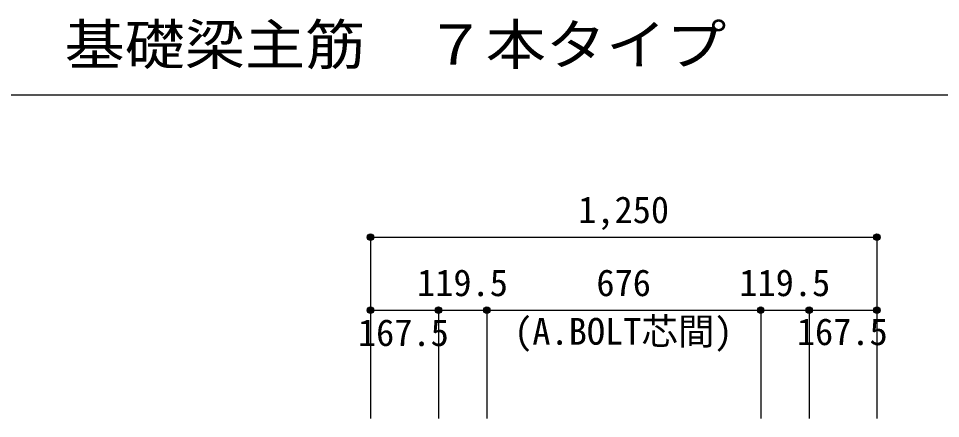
# Model space of a CAD drawing. Units: millimetres at full size, sheet at 1:30. Extents: x -5973 to 5954, y -4195 to 4201.
# Drawn here: x -942 to 1334, y -1020 to -33 of the extents above; entities that cross this region are included whole.
import ezdxf
from ezdxf.enums import TextEntityAlignment as Align

# ---------------------------------------------------------------- set-up
doc = ezdxf.new("R2010")
doc.units = ezdxf.units.MM
doc.header["$LTSCALE"] = 30
doc.header["$PDMODE"] = 32
doc.header["$PDSIZE"] = 15
for name, color, linetype in [('0-7_文字', 4, 'Continuous'), ('0-D_寸法', 4, 'Continuous'), ('6-7_文字', 7, 'Continuous'), ('F-0_枠', 6, 'Continuous')]:
    doc.layers.add(name, color=color, linetype=linetype)
doc.styles.add('ＭＳ ゴシック', font='')
doc.styles.get('ＭＳ ゴシック').set_extended_font_data('MS Gothic')

msp = doc.modelspace()

# ---------------------------------------------------------------- linework, layer by layer
at = {"layer": '0-D_寸法'}
for p, q in [((-72.56, -572.85), (-72.56, -752.85)), ((-72.56, -572.85), (-72.56, -752.85)), ((-72.56, -572.85), (1177.44, -572.85)), ((1177.44, -572.85), (1177.44, -752.85)), ((-72.56, -752.85), (94.94, -752.85)), ((-72.56, -752.85), (-72.56, -1019.89)), ((94.94, -752.85), (94.94, -1019.89)), ((94.94, -752.85), (214.44, -752.85)), ((214.44, -752.85), (214.44, -1019.89)), ((214.44, -752.85), (890.44, -752.85)), ((890.44, -752.85), (890.44, -1019.89)), ((890.44, -752.85), (1009.94, -752.85)), ((1009.94, -752.85), (1009.94, -1019.89)), ((1009.94, -752.85), (1177.44, -752.85)), ((1177.44, -752.85), (1177.44, -1019.89)), ((1177.44, -752.85), (1177.44, -1019.89))]:
    msp.add_line(p, q, dxfattribs=at)
for centre, radius in [((-72.56, -572.85), 8), ((-72.56, -572.85), 7.2), ((-72.56, -572.85), 6.4), ((-72.56, -572.85), 5.6), ((-72.56, -572.85), 4.8), ((-72.56, -572.85), 4), ((1177.44, -572.85), 8), ((1177.44, -572.85), 7.2), ((1177.44, -572.85), 6.4), ((1177.44, -572.85), 5.6), ((1177.44, -572.85), 4.8), ((1177.44, -572.85), 4), ((-72.56, -572.85), 3.2), ((-72.56, -572.85), 2.4), ((-72.56, -572.85), 1.6), ((-72.56, -572.85), 0.8), ((1177.44, -572.85), 3.2), ((1177.44, -572.85), 2.4), ((1177.44, -572.85), 1.6), ((1177.44, -572.85), 0.8), ((-72.56, -752.85), 8), ((-72.56, -752.85), 7.2), ((-72.56, -752.85), 6.4), ((-72.56, -752.85), 5.6), ((-72.56, -752.85), 4.8), ((-72.56, -752.85), 4), ((-72.56, -752.85), 3.2), ((-72.56, -752.85), 2.4), ((94.94, -752.85), 8), ((94.94, -752.85), 7.2), ((94.94, -752.85), 6.4), ((94.94, -752.85), 5.6), ((94.94, -752.85), 4.8), ((94.94, -752.85), 4), ((94.94, -752.85), 3.2), ((94.94, -752.85), 2.4), ((214.44, -752.85), 8), ((214.44, -752.85), 7.2), ((214.44, -752.85), 6.4), ((214.44, -752.85), 5.6), ((214.44, -752.85), 4.8), ((214.44, -752.85), 4), ((214.44, -752.85), 3.2), ((214.44, -752.85), 2.4), ((890.44, -752.85), 8), ((890.44, -752.85), 7.2), ((890.44, -752.85), 6.4), ((890.44, -752.85), 5.6), ((890.44, -752.85), 4.8), ((890.44, -752.85), 4), ((890.44, -752.85), 3.2), ((890.44, -752.85), 2.4), ((1009.94, -752.85), 8), ((1009.94, -752.85), 7.2), ((1009.94, -752.85), 6.4), ((1009.94, -752.85), 5.6), ((1009.94, -752.85), 4.8), ((1009.94, -752.85), 4), ((1009.94, -752.85), 3.2), ((1009.94, -752.85), 2.4), ((1177.44, -752.85), 8), ((1177.44, -752.85), 7.2), ((1177.44, -752.85), 6.4), ((1177.44, -752.85), 5.6), ((1177.44, -752.85), 4.8), ((1177.44, -752.85), 4), ((1177.44, -752.85), 3.2), ((1177.44, -752.85), 2.4), ((-72.56, -752.85), 1.6), ((-72.56, -752.85), 0.8), ((94.94, -752.85), 1.6), ((94.94, -752.85), 0.8), ((214.44, -752.85), 1.6), ((214.44, -752.85), 0.8), ((890.44, -752.85), 1.6), ((890.44, -752.85), 0.8), ((1009.94, -752.85), 1.6), ((1009.94, -752.85), 0.8), ((1177.44, -752.85), 1.6), ((1177.44, -752.85), 0.8)]:
    msp.add_circle(centre, radius, dxfattribs=at)
at = {"layer": '0-D_寸法', "color": 7}
for p in [(-72.56, -572.85), (-72.56, -572.85), (1177.44, -572.85), (-72.56, -752.85), (94.94, -752.85), (214.44, -752.85), (890.44, -752.85), (1009.94, -752.85), (1177.44, -752.85)]:
    msp.add_point(p, dxfattribs=at)
at = {"layer": 'F-0_枠', "color": 2}
msp.add_line((-5972.88, -222.05), (3723.6, -222.05), dxfattribs=at)

# ---------------------------------------------------------------- texts
at = {"layer": '0-7_文字', "style": 'ＭＳ ゴシック'}
msp.add_text('(A.BOLT芯間)', height=65.98, dxfattribs=at).set_placement((281.92, -857.62), align=Align.BOTTOM_LEFT)
at = {"layer": '0-D_寸法', "style": 'ＭＳ ゴシック'}
for s, p in [('1,250', (439.94, -557.85)), ('119.5', (42.19, -737.85)), ('676', (484.94, -737.85)), ('119.5', (837.69, -737.85)), ('167.5', (979.69, -858.58)), ('167.5', (-103.72, -860.88))]:
    msp.add_text(s, height=65.98, dxfattribs=at).set_placement(p, align=Align.BOTTOM_LEFT)
at = {"layer": '6-7_文字', "color": 2, "style": 'ＭＳ ゴシック', "width": 1.1}
msp.add_text('\u3000\u3000基礎梁主筋\u3000７本タイプ', height=98.97, dxfattribs=at).set_placement((-1124.64, -177.05), align=Align.BOTTOM_LEFT)

doc.saveas('drawing.dxf')
